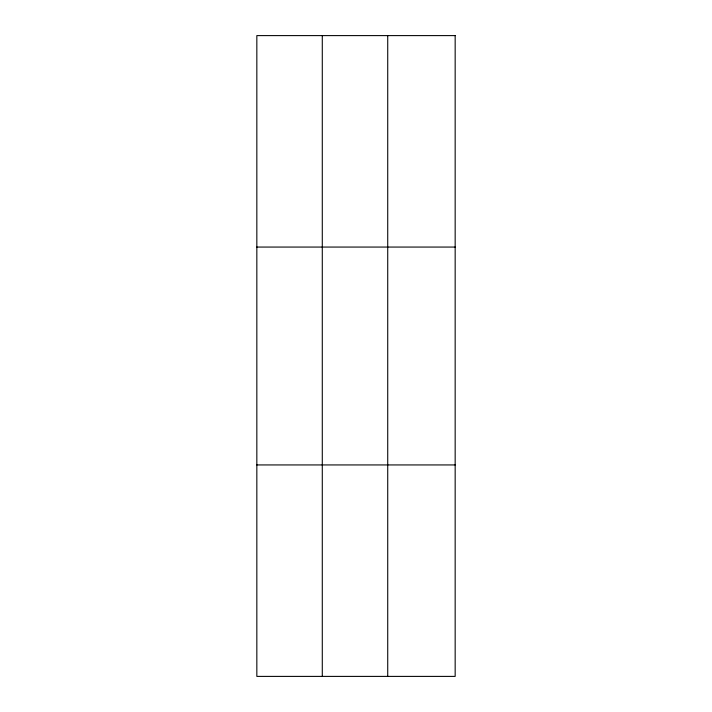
<?xml version="1.0" encoding="UTF-8"?>
<svg xmlns="http://www.w3.org/2000/svg" width="712" height="712" viewBox="0 0 712 712"><rect width="100%" height="100%" fill="white"/><g stroke="black" fill="none" stroke-linecap="round" stroke-linejoin="round"><path stroke-width="1.07" d="M322.287 676.4L322.287 35.6M387.728 676.4L387.728 35.6M256.836 247.064L455.164 247.064M256.836 464.936L455.164 464.936M455.164 35.6L455.164 676.4L256.836 676.4L256.836 35.6L455.164 35.6"/></g></svg>
